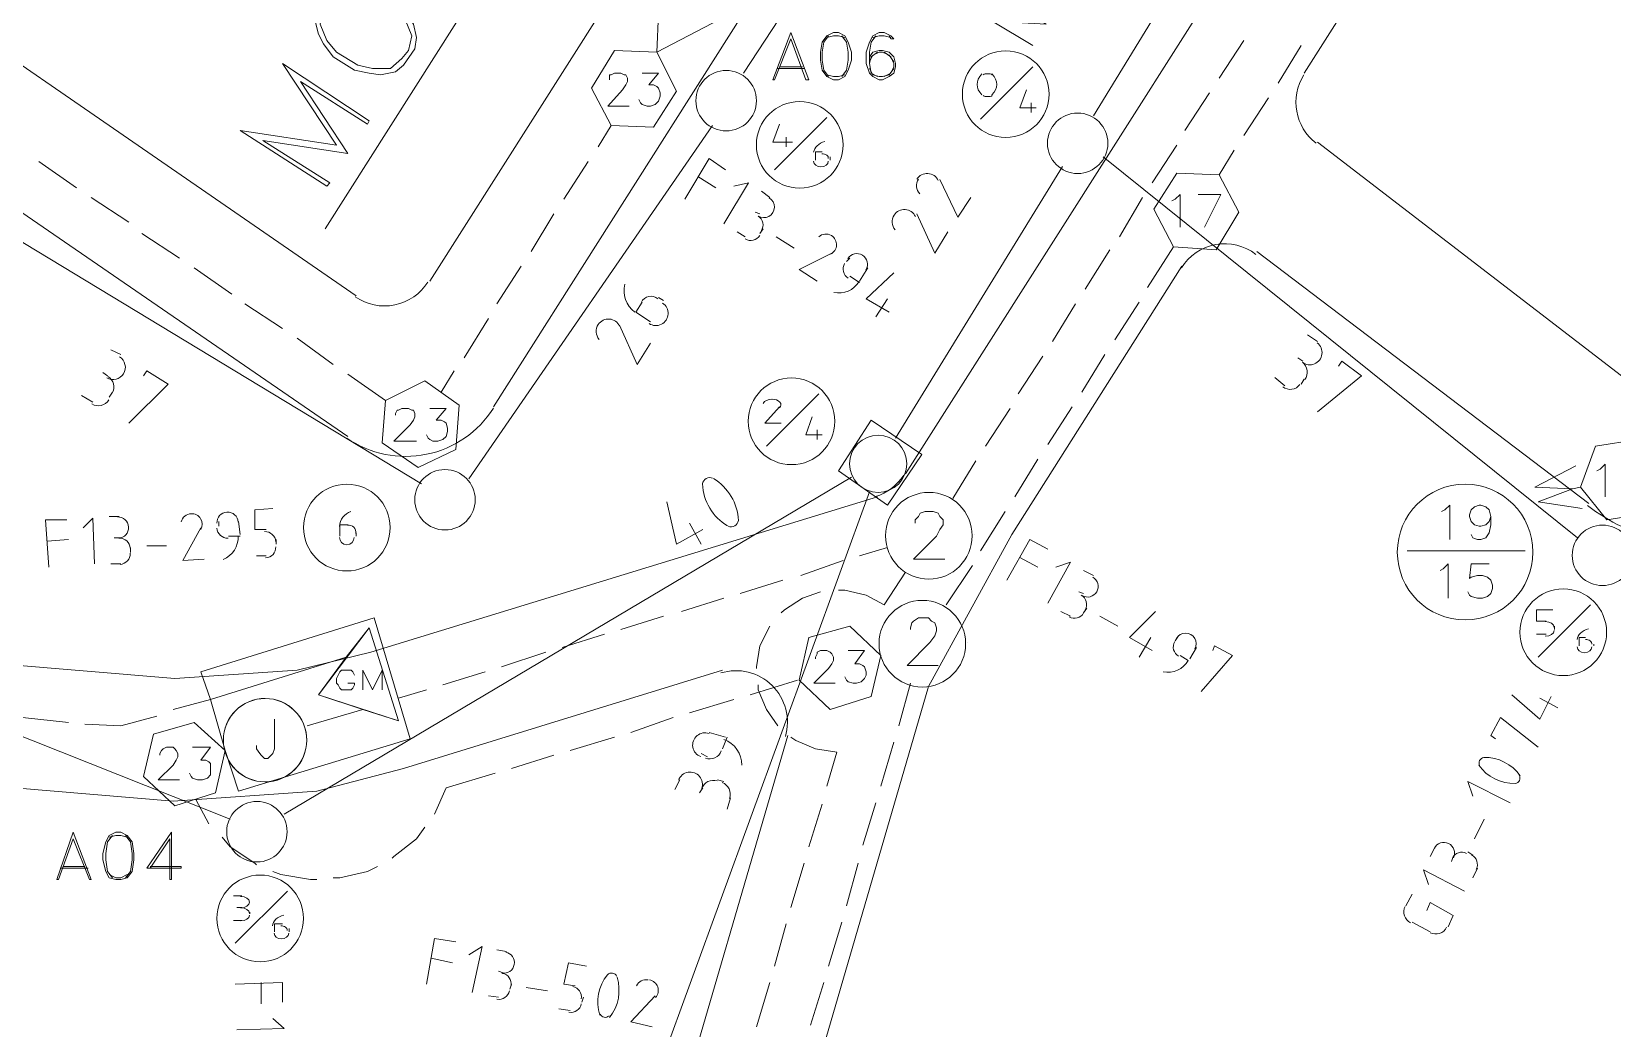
# Model space of a CAD drawing. Header units: millimetres. Extents: x 0.6 to 28.7, y 3.6 to 37.8.
# Drawn here: x 10.292 to 14.324, y 11.458 to 13.999 of the extents above; entities that cross this region are included whole.
import ezdxf

# ---------------------------------------------------------------- set-up
doc = ezdxf.new("R2010")
doc.units = ezdxf.units.MM
for name, color, linetype, true_color in [('PDF_Actives-Amplifier', 92, 'Continuous', 0x00b800), ('PDF_Actives-LineExtender', 94, 'Continuous', 0x009500), ('PDF_Actives-NodeReceiver', 104, 'Continuous', 0x009525), ('PDF_Cable-565', 23, 'Continuous', 0xdd8a6e), ('PDF_STHC01', 8, 'Continuous', 0x808080), ('PDF_STLINE01', 8, 'Continuous', 0x808080), ('PDF_STPNUM01', 8, 'Continuous', 0x808080), ('PDF_STSYM01', 8, 'Continuous', 0x808080), ('PDF_STTEXT01', 8, 'Continuous', 0x808080)]:
    doc.layers.add(name, color=color, linetype=linetype, true_color=true_color)
for name, color, linetype in [('PDF_Passives-Splt2way', 7, 'Continuous'), ('PDF_Passives-TapOffs', 7, 'Continuous'), ('PDF_RDFIN01', 4, 'Continuous'), ('PDF_Symbols-EndOfLine', 7, 'Continuous'), ('PDF_Symbols-Terminator', 7, 'Continuous')]:
    doc.layers.add(name, color=color, linetype=linetype)

msp = doc.modelspace()

# ---------------------------------------------------------------- linework, layer by layer
at = {"layer": 'PDF_Actives-Amplifier', "lineweight": 13}
for points in [[(10.7482, 12.2957), (11.0943, 12.4041), (11.0234, 12.3082), (11.136, 12.2706), (10.9942, 12.2289), (11.136, 12.2706), (11.2277, 12.2415), (11.1527, 12.4791), (11.0943, 12.4041), (10.7482, 12.2957), (10.7232, 12.3666), (11.1652, 12.5042), (11.2569, 12.1956), (10.8191, 12.0622), (10.7857, 12.1664)], [(11.0234, 12.3082), (11.1527, 12.4791), (11.2277, 12.2415)], [(10.3979, 11.9579), (10.3562, 11.837), (10.3604, 11.837), (10.3979, 11.9412), (10.4396, 11.837), (10.4438, 11.837)], [(10.5064, 11.9579), (10.4897, 11.9496), (10.4813, 11.9329), (10.473, 11.9037), (10.473, 11.887), (10.4813, 11.8578), (10.4897, 11.8412), (10.5064, 11.837), (10.5189, 11.837), (10.5355, 11.8412), (10.5481, 11.8578), (10.5522, 11.887), (10.5522, 11.9037), (10.5481, 11.9329), (10.5355, 11.9496), (10.5189, 11.9579)]]:
    msp.add_lwpolyline(points, close=True, dxfattribs=at)
for points in [[(11.1652, 12.5042), (11.1652, 12.5042)], [(11.1527, 12.4791), (11.1527, 12.4791)], [(11.1527, 12.4791), (11.1527, 12.4791)], [(11.0943, 12.4041), (11.0943, 12.4041)], [(11.0943, 12.4041), (11.0943, 12.4041)], [(11.1152, 12.3582), (11.111, 12.3666), (11.1068, 12.3707), (11.0985, 12.3707), (11.0901, 12.3707), (11.0818, 12.3707), (11.0776, 12.3666), (11.0735, 12.3582), (11.0693, 12.3499), (11.0693, 12.3374), (11.0735, 12.3332), (11.0776, 12.3249), (11.0818, 12.3207), (11.0901, 12.3207), (11.0985, 12.3207), (11.1068, 12.3207), (11.111, 12.3249), (11.1152, 12.3332), (11.1152, 12.3374), (11.0985, 12.3374)], [(11.136, 12.3207), (11.136, 12.3707), (11.161, 12.3207), (11.186, 12.3707), (11.186, 12.3207)], [(11.0234, 12.3082), (11.0234, 12.3082)], [(11.136, 12.2706), (11.136, 12.2706)], [(11.136, 12.2706), (11.136, 12.2706)], [(10.9108, 12.2456), (10.9108, 12.1706), (10.9067, 12.1581), (10.9025, 12.1539), (10.8942, 12.1455), (10.8858, 12.1455), (10.8775, 12.1539), (10.8733, 12.1581), (10.865, 12.1706), (10.865, 12.1789)], [(10.9942, 12.2289), (10.9942, 12.2289)], [(10.9942, 12.2289), (10.9942, 12.2289)], [(11.2277, 12.2415), (11.2277, 12.2415)], [(11.2277, 12.2415), (11.2277, 12.2415)], [(11.2569, 12.1956), (11.2569, 12.1956)], [(10.7857, 12.1664), (10.7857, 12.1664)], [(10.7857, 12.1664), (10.7857, 12.1664)], [(10.7857, 12.1664), (10.7857, 12.1664)], [(10.8191, 12.0622), (10.8191, 12.0622)], [(10.498, 11.9496), (10.4855, 11.9329), (10.4813, 11.9037), (10.4813, 11.887), (10.4855, 11.8578), (10.498, 11.8412)], [(10.5355, 11.9454), (10.5189, 11.9496), (10.5064, 11.9496), (10.4897, 11.9454)], [(10.5314, 11.8412), (10.5439, 11.8578), (10.5481, 11.887), (10.5481, 11.9037), (10.5439, 11.9329), (10.5314, 11.9496)], [(10.5939, 11.8662), (10.644, 11.9412), (10.644, 11.837), (10.6481, 11.837), (10.6481, 11.9579), (10.5856, 11.8662), (10.6732, 11.8662), (10.6732, 11.8703), (10.5939, 11.8703)], [(10.3646, 11.8662), (10.4355, 11.8662)], [(10.3729, 11.8703), (10.4271, 11.8703)], [(10.4897, 11.8495), (10.5064, 11.8412), (10.5189, 11.8412), (10.5355, 11.8495)]]:
    msp.add_lwpolyline(points, dxfattribs=at)
msp.add_lwpolyline([(10.7855, 12.1612, 1), (10.9888, 12.2236, 1)], format="xyb", close=True, dxfattribs=at)
msp.add_circle((10.8872, 12.1924), 0.1063, dxfattribs=at)
at = {"layer": 'PDF_Actives-LineExtender', "lineweight": 9}
for points in [[(11.8991, 14.243), (11.8866, 13.9469), (12.1493, 14.0845)], [(12.2285, 13.997), (12.1826, 13.876), (12.1868, 13.876), (12.2285, 13.9803), (12.266, 13.876), (12.2744, 13.876)], [(12.3369, 13.997), (12.3202, 13.9886), (12.3077, 13.9719), (12.3036, 13.9469), (12.3036, 13.9261), (12.3077, 13.901), (12.3202, 13.8844), (12.3369, 13.876), (12.3494, 13.876), (12.3661, 13.8844), (12.3744, 13.901), (12.3828, 13.9261), (12.3828, 13.9469), (12.3744, 13.9719), (12.3661, 13.9886), (12.3494, 13.997)]]:
    msp.add_lwpolyline(points, close=True, dxfattribs=at)
for points in [[(12.4787, 13.9886), (12.4829, 13.9803), (12.4912, 13.9803), (12.4829, 13.9886), (12.4662, 13.997), (12.4537, 13.997), (12.437, 13.9886), (12.4287, 13.9719), (12.4203, 13.9469), (12.4203, 13.9177), (12.4287, 13.8927), (12.437, 13.8844), (12.4537, 13.876), (12.462, 13.876), (12.4787, 13.8844), (12.4912, 13.8927), (12.4954, 13.9094), (12.4954, 13.9177), (12.4912, 13.9344), (12.4787, 13.9469), (12.462, 13.9511), (12.4537, 13.9511), (12.437, 13.9469), (12.4287, 13.9344)], [(12.3244, 13.9886), (12.3119, 13.9719), (12.3077, 13.9469), (12.3077, 13.9261), (12.3119, 13.901), (12.3244, 13.8844)], [(12.3661, 13.9844), (12.3494, 13.9886), (12.3369, 13.9886), (12.3202, 13.9844)], [(12.3578, 13.8844), (12.3703, 13.901), (12.3744, 13.9261), (12.3744, 13.9469), (12.3703, 13.9719), (12.3578, 13.9886)], [(12.4453, 13.9886), (12.4328, 13.9719), (12.4287, 13.9469), (12.4287, 13.9177), (12.4328, 13.8927), (12.4495, 13.8844)], [(12.4829, 13.9844), (12.4662, 13.9886), (12.4537, 13.9886), (12.437, 13.9844)], [(11.8866, 13.9469), (11.8866, 13.9469)], [(12.4912, 13.9219), (12.4787, 13.9386), (12.462, 13.9469), (12.4537, 13.9469), (12.437, 13.9386), (12.4287, 13.9219)], [(12.4495, 13.9469), (12.4328, 13.9344), (12.4287, 13.9177)], [(12.4662, 13.8844), (12.4829, 13.8927), (12.4912, 13.9094), (12.4912, 13.9177), (12.4829, 13.9344), (12.4662, 13.9469)], [(12.1951, 13.9052), (12.2619, 13.9052)], [(12.1993, 13.9094), (12.2577, 13.9094)], [(12.3202, 13.8885), (12.3369, 13.8844), (12.3494, 13.8844), (12.3661, 13.8885)], [(12.4287, 13.9052), (12.437, 13.8885), (12.4537, 13.8844), (12.462, 13.8844), (12.4787, 13.8885), (12.4912, 13.9052)]]:
    msp.add_lwpolyline(points, dxfattribs=at)
at = {"layer": 'PDF_Actives-NodeReceiver', "lineweight": 18}
msp.add_lwpolyline([(11.0401, 13.4966), (12.3286, 15.5231)], dxfattribs=at)
for points in [[(11.0192, 14.0553), (11.0151, 14.0261), (11.0234, 13.9928), (11.0359, 13.9678), (11.0609, 13.9344), (11.1152, 13.901), (11.1527, 13.8927), (11.1819, 13.8885), (11.2194, 13.8969), (11.2403, 13.9136), (11.2694, 13.9553), (11.2736, 13.9844), (11.2653, 14.0178), (11.2486, 14.0428), (11.2236, 14.072), (11.1694, 14.1054), (11.1318, 14.1179), (11.1026, 14.1179), (11.0693, 14.1095), (11.0443, 14.097)], [(11.0359, 14.0595), (11.0276, 14.0178), (11.0443, 13.9761), (11.0693, 13.9469), (11.1235, 13.9136), (11.161, 13.9052), (11.2069, 13.9052), (11.2361, 13.9302), (11.2528, 13.9511), (11.2611, 13.9886), (11.2444, 14.0303), (11.2194, 14.0637), (11.1652, 14.097), (11.1235, 14.1054), (11.0818, 14.1054), (11.0484, 14.0804)], [(10.9317, 13.9177), (11.0693, 13.7092), (10.8233, 13.7468), (11.0443, 13.605), (11.0526, 13.6133), (10.8816, 13.7217), (11.0985, 13.6884), (10.9776, 13.8719), (11.1485, 13.7634), (11.1527, 13.7718)]]:
    msp.add_lwpolyline(points, close=True, dxfattribs=at)
at = {"layer": 'PDF_Cable-565', "lineweight": 13}
for points in [[(13.321, 13.8802), (13.3835, 13.9761)], [(13.4711, 13.8677), (13.5295, 13.9636)], [(13.2334, 13.7468), (13.296, 13.8427)], [(13.3835, 13.7343), (13.4461, 13.8302)], [(11.7365, 13.7051), (11.7698, 13.7593)], [(13.15, 13.6133), (13.2126, 13.7092)], [(13.321, 13.6342), (13.3585, 13.6967)], [(10.3104, 13.6675), (10.4063, 13.6008)], [(11.6489, 13.5716), (11.7114, 13.6675)], [(10.4438, 13.5758), (10.5397, 13.5133)], [(13.0666, 13.4757), (13.125, 13.5758)], [(11.5655, 13.4382), (11.6239, 13.5341)], [(10.5731, 13.4841), (10.669, 13.4215)], [(12.9791, 13.3423), (13.0416, 13.4424)], [(13.1375, 13.3465), (13.2042, 13.4507)], [(10.7065, 13.3965), (10.8024, 13.3298)], [(11.4779, 13.3048), (11.5405, 13.4007)], [(13.0541, 13.213), (13.1167, 13.3089)], [(10.8358, 13.3048), (10.9317, 13.2422)], [(11.3945, 13.1672), (11.4571, 13.2672)], [(12.8957, 13.2089), (12.9541, 13.3048)], [(10.9692, 13.2172), (11.0609, 13.1505)], [(12.8081, 13.0754), (12.8707, 13.1713)], [(12.9707, 13.0796), (13.0291, 13.1755)], [(11.0985, 13.1255), (11.1944, 13.0587)], [(11.3362, 13.0796), (11.3695, 13.1338)], [(12.7247, 12.942), (12.7873, 13.0379)], [(12.8832, 12.9462), (12.9457, 13.0421)], [(12.6413, 12.8086), (12.6997, 12.9045)], [(12.7998, 12.8127), (12.8581, 12.9086)], [(12.7122, 12.6751), (12.7747, 12.7752)], [(12.4036, 12.6626), (12.4745, 12.6835)], [(12.2535, 12.6126), (12.3619, 12.6501)], [(12.3494, 12.575), (12.3661, 12.575), (12.4203, 12.5625), (12.4662, 12.5375), (12.5204, 12.6209)], [(12.6246, 12.5375), (12.6914, 12.6376)], [(12.0992, 12.5667), (12.2077, 12.6001)], [(11.9491, 12.5208), (12.0575, 12.5542)], [(12.3036, 12.5709), (12.2577, 12.5542), (12.2118, 12.525), (12.2035, 12.5167)], [(11.7948, 12.475), (11.9033, 12.5083)], [(11.6447, 12.4291), (11.7531, 12.4625)], [(12.1743, 12.4833), (12.1493, 12.4333), (12.1409, 12.3791), (12.1409, 12.3749)], [(11.4904, 12.3791), (11.603, 12.4166)], [(11.3403, 12.3332), (11.4487, 12.3666)], [(12.1243, 12.3082), (12.2452, 12.3457)], [(11.2277, 12.2998), (11.2986, 12.3207)], [(12.1451, 12.3332), (12.1451, 12.3207), (12.166, 12.2706), (12.1951, 12.2289)], [(12.5037, 12.2289), (12.5329, 12.3374)], [(10.7482, 12.2957), (10.6523, 12.2706)], [(11.97, 12.2623), (12.0826, 12.2957)], [(10.2687, 12.2498), (10.3854, 12.2373)], [(10.4271, 12.2331), (10.5189, 12.2289), (10.6106, 12.254)], [(11.8199, 12.2123), (11.9283, 12.2498)], [(11.6656, 12.1664), (11.7782, 12.1998)], [(12.3202, 12.0747), (12.3453, 12.1622), (12.291, 12.1706), (12.241, 12.1914), (12.2285, 12.1998)], [(12.4578, 12.0747), (12.4912, 12.1872)], [(11.5155, 12.1205), (11.6239, 12.1539)], [(11.3195, 12.0038), (11.3487, 12.0705), (11.4738, 12.108)], [(10.7107, 12.0413), (10.744, 11.9788)], [(12.2744, 11.9204), (12.3077, 12.0288)], [(12.412, 11.9245), (12.4453, 12.033)], [(10.7774, 11.9454), (10.7982, 11.9204), (10.8608, 11.8787), (10.865, 11.8745)], [(11.2111, 11.8912), (11.2152, 11.8954), (11.2736, 11.9412), (11.2945, 11.9704)], [(10.9067, 11.8578), (10.9275, 11.8495), (11.0026, 11.837), (11.0192, 11.837)], [(11.0609, 11.8412), (11.0776, 11.8412), (11.1485, 11.8578), (11.1735, 11.8703)], [(12.2285, 11.7661), (12.2619, 11.8787)], [(12.3703, 11.7703), (12.3995, 11.8787)], [(12.1868, 11.616), (12.216, 11.7244)], [(12.3244, 11.616), (12.3578, 11.7286)], [(12.1409, 11.4617), (12.1743, 11.5743)], [(12.2785, 11.4659), (12.3119, 11.5743)]]:
    msp.add_lwpolyline(points, dxfattribs=at)
at = {"layer": 'PDF_Passives-Splt2way', "lineweight": 9}
for points in [[(12.5454, 12.746), (12.5454, 12.7543), (12.5537, 12.7627), (12.5579, 12.771), (12.5704, 12.7752), (12.5913, 12.7752), (12.6038, 12.771), (12.608, 12.7627), (12.6163, 12.7543), (12.6163, 12.7418), (12.608, 12.7293), (12.5996, 12.7126), (12.5412, 12.6543), (12.6205, 12.6543)], [(12.6955, 12.7168), (12.6955, 12.7168)], [(12.5329, 12.475), (12.5329, 12.4791), (12.5371, 12.4916), (12.5412, 12.4958), (12.5537, 12.5042), (12.5788, 12.5042), (12.5871, 12.4958), (12.5954, 12.4916), (12.5996, 12.4791), (12.5996, 12.4708), (12.5954, 12.4583), (12.5829, 12.4416), (12.5246, 12.3832), (12.6038, 12.3832)], [(12.6788, 12.4416), (12.6788, 12.4416)]]:
    msp.add_lwpolyline(points, dxfattribs=at)
for centre in [(12.5802, 12.7136), (12.5635, 12.4384)]:
    msp.add_circle(centre, 0.1105, dxfattribs=at)
at = {"layer": 'PDF_Passives-TapOffs', "lineweight": 9}
for points in [[(11.8866, 13.9469), (11.7782, 13.9511), (11.7198, 13.8552), (11.7698, 13.7593), (11.8782, 13.7551), (11.9366, 13.8468)], [(13.321, 13.6342), (13.2126, 13.6383), (13.1542, 13.5466), (13.2042, 13.4507), (13.3127, 13.4424), (13.371, 13.5383)], [(11.3737, 12.9336), (11.382, 13.0462), (11.2945, 13.1088), (11.1944, 13.0587), (11.186, 12.9503), (11.2778, 12.8878)], [(14.4594, 12.8711), (14.3885, 12.9587), (14.2801, 12.942), (14.2425, 12.8377), (14.3092, 12.7543), (14.4177, 12.771)], [(12.4578, 12.4082), (12.3786, 12.4833), (12.2744, 12.4541), (12.2493, 12.3457), (12.3286, 12.2706), (12.4328, 12.304)], [(10.7857, 12.1664), (10.7065, 12.2373), (10.6023, 12.2081), (10.5772, 12.0997), (10.6565, 12.0246), (10.7607, 12.058)]]:
    msp.add_lwpolyline(points, close=True, dxfattribs=at)
for points in [[(11.7782, 13.9511), (11.7782, 13.9511)], [(11.7656, 13.876), (11.7656, 13.8802), (11.7656, 13.8885), (11.7698, 13.8885), (11.7782, 13.8927), (11.7948, 13.8927), (11.8032, 13.8885), (11.8073, 13.8885), (11.8115, 13.8802), (11.8115, 13.8719), (11.8073, 13.8635), (11.799, 13.851), (11.7615, 13.8093), (11.8157, 13.8093)], [(11.849, 13.8927), (11.8907, 13.8927), (11.8657, 13.8635), (11.8782, 13.8635), (11.8866, 13.8593), (11.8907, 13.8552), (11.8949, 13.8427), (11.8949, 13.8343), (11.8907, 13.8218), (11.8824, 13.8135), (11.8699, 13.8093), (11.8616, 13.8093), (11.849, 13.8135), (11.8449, 13.8177), (11.8407, 13.826)], [(11.7198, 13.8552), (11.7198, 13.8552)], [(11.9366, 13.8468), (11.9366, 13.8468)], [(11.7698, 13.7593), (11.7698, 13.7593)], [(11.8782, 13.7551), (11.8782, 13.7551)], [(13.2126, 13.6383), (13.2126, 13.6383)], [(13.2001, 13.5675), (13.2084, 13.5716), (13.2209, 13.5841), (13.2209, 13.5007)], [(13.2835, 13.5007), (13.3252, 13.5841), (13.2668, 13.5841)], [(13.1542, 13.5466), (13.1542, 13.5466)], [(13.371, 13.5383), (13.371, 13.5383)], [(13.2042, 13.4507), (13.2042, 13.4507)], [(13.3127, 13.4424), (13.3127, 13.4424)], [(11.2945, 13.1088), (11.2945, 13.1088)], [(11.1944, 13.0587), (11.1944, 13.0587)], [(11.2194, 13.0212), (11.2194, 13.0254), (11.2236, 13.0337), (11.2277, 13.0337), (11.2361, 13.0379), (11.2528, 13.0379), (11.2611, 13.0337), (11.2653, 13.0337), (11.2694, 13.0254), (11.2694, 13.017), (11.2653, 13.0087), (11.2569, 12.9962), (11.2152, 12.9545), (11.2736, 12.9545)], [(11.307, 13.0379), (11.3487, 13.0379), (11.3236, 13.0087), (11.3362, 13.0087), (11.3445, 13.0045), (11.3487, 13.0004), (11.3528, 12.9879), (11.3528, 12.9795), (11.3487, 12.967), (11.3403, 12.9587), (11.3278, 12.9545), (11.3153, 12.9545), (11.307, 12.9587), (11.3028, 12.9628), (11.2986, 12.9712)], [(11.382, 13.0462), (11.382, 13.0462)], [(11.186, 12.9503), (11.186, 12.9503)], [(14.2801, 12.942), (14.2801, 12.942)], [(11.2778, 12.8878), (11.2778, 12.8878)], [(14.2842, 12.8794), (14.2926, 12.8836), (14.3051, 12.8961), (14.3051, 12.8127)], [(14.2425, 12.8377), (14.2425, 12.8377)], [(14.3092, 12.7543), (14.3092, 12.7543)], [(12.3786, 12.4833), (12.3786, 12.4833)], [(12.2744, 12.4541), (12.2744, 12.4541)], [(12.291, 12.3999), (12.291, 12.4041), (12.2952, 12.4124), (12.2952, 12.4166), (12.3036, 12.4208), (12.3202, 12.4208), (12.3286, 12.4166), (12.3327, 12.4124), (12.3369, 12.4041), (12.3369, 12.3957), (12.3327, 12.3874), (12.3244, 12.3749), (12.2869, 12.3374), (12.3411, 12.3374)], [(12.3744, 12.4208), (12.4161, 12.4208), (12.3911, 12.3874), (12.4036, 12.3874), (12.412, 12.3832), (12.4161, 12.3791), (12.4203, 12.3666), (12.4203, 12.3582), (12.4161, 12.3499), (12.4078, 12.3415), (12.3953, 12.3374), (12.387, 12.3374), (12.3744, 12.3415), (12.3703, 12.3457), (12.3661, 12.354)], [(12.2493, 12.3457), (12.2493, 12.3457)], [(12.4328, 12.304), (12.4328, 12.304)], [(12.3286, 12.2706), (12.3286, 12.2706)], [(10.7065, 12.2373), (10.7065, 12.2373)], [(10.6023, 12.2081), (10.6023, 12.2081)], [(10.6189, 12.1539), (10.6189, 12.1581), (10.6231, 12.1664), (10.6273, 12.1706), (10.6356, 12.1747), (10.6523, 12.1747), (10.6565, 12.1706), (10.6606, 12.1664), (10.6648, 12.1581), (10.6648, 12.1497), (10.6606, 12.1414), (10.6523, 12.1289), (10.6148, 12.0913), (10.669, 12.0913)], [(10.7023, 12.1747), (10.7482, 12.1747), (10.7232, 12.1414), (10.7357, 12.1414), (10.744, 12.1372), (10.7482, 12.133), (10.7482, 12.1205), (10.7482, 12.1164), (10.7482, 12.1039), (10.7399, 12.0955), (10.7274, 12.0913), (10.7149, 12.0913), (10.7023, 12.0955), (10.6982, 12.0997), (10.694, 12.108)], [(10.5772, 12.0997), (10.5772, 12.0997)], [(10.7607, 12.058), (10.7607, 12.058)], [(10.6565, 12.0246), (10.6565, 12.0246)]]:
    msp.add_lwpolyline(points, dxfattribs=at)
at = {"layer": 'PDF_RDFIN01', "lineweight": 0}
for points in [[(6.7035, 16.3696), (11.1193, 13.3256)], [(6.5575, 16.086), (11.0985, 12.967)], [(11.307, 13.3631), (12.7205, 15.5857)], [(11.4696, 13.0421), (12.9707, 15.4064)], [(12.5204, 12.8711), (13.788, 14.8643)], [(13.5378, 13.8927), (14.0382, 14.6808)], [(13.5712, 13.7176), (14.3468, 13.1213)], [(13.4169, 13.4382), (14.2634, 12.796)], [(11.9116, 10.0398), (12.5788, 12.329), (12.7914, 12.7168), (13.2251, 13.4007)], [(12.4495, 12.8127), (11.1569, 12.4166), (10.9692, 12.3707), (10.6565, 12.3499), (6.3157, 12.7126), (6.2907, 12.4041), (6.3907, 12.3957)], [(6.9787, 12.3457), (10.6523, 12.0371), (11.0192, 12.0622), (11.2403, 12.1205), (12.0534, 12.3707)], [(11.603, 10.0898), (12.2202, 12.2039)]]:
    msp.add_lwpolyline(points, dxfattribs=at)
for centre, radius, start, end in [((13.6477, 13.8187), 0.1313, 147.6178, 232.4707), ((13.335, 13.3266), 0.1313, 52.7564, 147.6178), ((11.1916, 13.4309), 0.1313, 235.4371, 327.6013), ((11.2458, 13.1807), 0.2648, 235.481, 327.6013), ((12.4051, 12.9388), 0.1313, 287.0782, 327.6178), ((14.5818, 13.214), 0.5317, 232.7563, 254.9048), ((12.0881, 12.2383), 0.1313, 343.7293, 107.0783)]:
    msp.add_arc(centre, radius, start, end, dxfattribs=at)
at = {"layer": 'PDF_STHC01', "lineweight": 0}
for points in [[(12.7122, 13.776), (12.8456, 13.9094)], [(12.829, 13.851), (12.8123, 13.8051), (12.854, 13.8051)], [(12.8415, 13.8177), (12.8415, 13.7926)], [(12.1993, 13.7634), (12.1826, 13.7176), (12.2327, 13.7176)], [(12.1868, 13.6467), (12.3202, 13.7801)], [(12.216, 13.7301), (12.216, 13.7051)], [(12.3077, 13.6926), (12.291, 13.6926), (12.291, 13.6717)], [(12.3286, 13.6717), (12.3286, 13.68)], [(12.166, 12.942), (12.2994, 13.0754)], [(12.1993, 13.0421), (12.1618, 13.0004), (12.2035, 13.0004)], [(12.2827, 13.017), (12.266, 12.9712), (12.3077, 12.9712)], [(12.2952, 12.9837), (12.2952, 12.9587)], [(11.0985, 12.7418), (11.0776, 12.7418), (11.0776, 12.7126)], [(11.1193, 12.7126), (11.1193, 12.721)], [(14.155, 12.4958), (14.1299, 12.4958), (14.1299, 12.525), (14.1716, 12.525)], [(14.1341, 12.4041), (14.2675, 12.5375)], [(14.1299, 12.4625), (14.155, 12.4625)], [(14.1758, 12.475), (14.1758, 12.4833)], [(14.255, 12.4541), (14.2384, 12.4541), (14.2384, 12.4333)], [(14.2759, 12.4333), (14.2759, 12.4374)], [(10.8066, 11.7953), (10.8274, 11.7953)], [(10.8108, 11.6744), (10.9442, 11.8078)], [(10.8274, 11.7661), (10.8149, 11.7661)], [(10.8483, 11.7536), (10.8483, 11.7494)], [(10.8274, 11.7327), (10.8066, 11.7327)], [(10.9317, 11.7244), (10.9108, 11.7244), (10.9108, 11.7035)], [(10.9484, 11.7035), (10.9484, 11.7119)]]:
    msp.add_lwpolyline(points, dxfattribs=at)
for centre in [(12.7762, 13.8395), (12.2508, 13.7103), (12.2299, 13.0055), (11.0957, 12.7345), (14.1982, 12.4676), (10.8747, 11.7379)]:
    msp.add_circle(centre, 0.1105, dxfattribs=at)
for centre, radius, start, end in [((11.1207, 12.7345), 0.0438, 109.8138, 176.4459), ((11.0957, 12.7095), 0.0188, 180, 360), ((11.0998, 12.722), 0.0188, 352.2324, 97.7676)]:
    msp.add_arc(centre, radius, start, end, dxfattribs=at)
for points in [[(12.7154, 13.8912), (12.6991, 13.8746), (12.6991, 13.8545), (12.7154, 13.8379)], [(12.7303, 13.8917), (12.7257, 13.8917), (12.7213, 13.8907), (12.7186, 13.8891)], [(12.742, 13.8891), (12.7393, 13.8907), (12.7349, 13.8917), (12.7303, 13.8917)], [(12.741, 13.8379), (12.7573, 13.8545), (12.7573, 13.8746), (12.741, 13.8912)], [(12.7186, 13.8358), (12.7213, 13.8342), (12.7257, 13.8333), (12.7303, 13.8333)], [(12.7303, 13.8333), (12.7349, 13.8333), (12.7393, 13.8342), (12.742, 13.8358)], [(12.3152, 13.7188), (12.2987, 13.7146), (12.2874, 13.7038), (12.2863, 13.6914)], [(12.2862, 13.6686), (12.2862, 13.6605), (12.2946, 13.654), (12.305, 13.654)], [(12.305, 13.654), (12.3153, 13.654), (12.3237, 13.6605), (12.3237, 13.6686)], [(12.3195, 13.6843), (12.3162, 13.6866), (12.3117, 13.6877), (12.3072, 13.6872)], [(12.3236, 13.6755), (12.3242, 13.6787), (12.3227, 13.682), (12.3195, 13.6843)], [(12.1801, 13.0618), (12.1697, 13.0619), (12.1606, 13.0575), (12.1578, 13.0512)], [(12.1999, 13.0543), (12.1958, 13.059), (12.1881, 13.0619), (12.1798, 13.0618)], [(12.1993, 13.0395), (12.2038, 13.044), (12.204, 13.0497), (12.1999, 13.0543)], [(14.1752, 12.4801), (14.1752, 12.4882), (14.165, 12.4947), (14.1523, 12.4947)], [(14.1523, 12.4572), (14.165, 12.4572), (14.1752, 12.4637), (14.1752, 12.4718)], [(14.2625, 12.4762), (14.2461, 12.4719), (14.2348, 12.4611), (14.2337, 12.4487)], [(14.2336, 12.4301), (14.2336, 12.422), (14.242, 12.4155), (14.2524, 12.4155)], [(14.2524, 12.4155), (14.2627, 12.4155), (14.2711, 12.422), (14.2711, 12.4301)], [(14.2669, 12.4458), (14.2636, 12.4481), (14.2591, 12.4492), (14.2546, 12.4487)], [(14.271, 12.437), (14.2716, 12.4402), (14.2701, 12.4435), (14.2669, 12.4458)], [(10.8476, 11.7796), (10.8476, 11.7876), (10.8373, 11.7941), (10.8246, 11.7941)], [(10.8246, 11.765), (10.8373, 11.765), (10.8476, 11.7715), (10.8476, 11.7796)], [(10.8476, 11.7504), (10.8476, 11.7584), (10.8373, 11.765), (10.8246, 11.765)], [(10.8246, 11.7316), (10.8373, 11.7316), (10.8476, 11.7381), (10.8476, 11.7462)], [(10.9349, 11.7464), (10.9184, 11.7422), (10.9071, 11.7314), (10.906, 11.7189)], [(10.9101, 11.7003), (10.9101, 11.6923), (10.9185, 11.6857), (10.9289, 11.6857)], [(10.9392, 11.716), (10.936, 11.7183), (10.9314, 11.7194), (10.9269, 11.719)], [(10.9289, 11.6857), (10.9392, 11.6857), (10.9476, 11.6923), (10.9476, 11.7003)], [(10.9433, 11.7073), (10.944, 11.7105), (10.9424, 11.7137), (10.9392, 11.716)]]:
    msp.add_open_spline(points, degree=3, dxfattribs=at)
at = {"layer": 'PDF_STLINE01', "lineweight": 0}
for points in [[(13.0374, 15.3105), (12.1076, 13.8927)], [(13.6588, 14.8601), (12.9999, 13.7843)], [(12.0283, 13.7593), (11.407, 12.8586)], [(9.8934, 13.6884), (11.2861, 12.8461)], [(14.2342, 12.7085), (13.0249, 13.68)], [(12.9207, 13.655), (12.4954, 12.9628)], [(12.3828, 12.8628), (10.9359, 12.0038)], [(12.4287, 12.8252), (11.8991, 11.3741)], [(10.7982, 11.9913), (9.5056, 12.5042)]]:
    msp.add_lwpolyline(points, dxfattribs=at)
at = {"layer": 'PDF_STPNUM01', "lineweight": 0}
for points in [[(12.8456, 13.9636), (12.7414, 14.0261), (12.879, 14.0178), (12.7789, 14.0804)], [(11.9575, 13.5716), (12.02, 13.6759), (12.0617, 13.6467)], [(11.9908, 13.63), (12.0367, 13.6008)], [(12.0575, 13.5091), (12.1201, 13.6133), (12.0826, 13.605)], [(12.1534, 13.5925), (12.1743, 13.5758)], [(12.1493, 13.5341), (12.1368, 13.5383)], [(12.1117, 13.4757), (12.0909, 13.4882)], [(12.1576, 13.4966), (12.1493, 13.4841)], [(12.191, 13.4757), (12.2368, 13.4465)], [(12.3327, 13.434), (12.2493, 13.3923), (12.2952, 13.3631)], [(12.3786, 13.4215), (12.3703, 13.4132)], [(12.4036, 13.3631), (12.4245, 13.3965)], [(12.3786, 13.3756), (12.4036, 13.359)], [(12.4912, 13.384), (12.4203, 13.3173), (12.4787, 13.2839)], [(12.4745, 13.3173), (12.4453, 13.2714)], [(10.89, 12.7293), (10.8608, 12.7293), (10.8608, 12.7794), (10.9067, 12.7835)], [(10.3354, 12.6334), (10.3271, 12.7543), (10.3813, 12.7543)], [(10.4522, 12.6418), (10.448, 12.7585), (10.423, 12.7335)], [(10.4897, 12.7627), (10.5147, 12.7627)], [(10.7691, 12.7502), (10.7691, 12.7377)], [(10.8233, 12.7168), (10.8191, 12.7502)], [(10.3312, 12.7001), (10.3854, 12.7043)], [(10.5189, 12.7085), (10.5022, 12.7085)], [(10.7232, 12.7335), (10.6773, 12.6501), (10.7315, 12.6543)], [(10.7941, 12.7126), (10.8233, 12.7126)], [(10.915, 12.6918), (10.915, 12.7043)], [(12.7789, 12.6001), (12.8373, 12.7043), (12.8832, 12.6793)], [(10.5439, 12.6835), (10.5439, 12.6709)], [(10.5856, 12.6876), (10.6356, 12.6876)], [(10.865, 12.6626), (10.89, 12.6626)], [(10.5189, 12.6418), (10.4939, 12.6418)], [(12.8123, 12.6584), (12.8581, 12.6334)], [(12.8832, 12.5417), (12.9415, 12.6459), (12.904, 12.6334)], [(12.9749, 12.6251), (12.9999, 12.6126)], [(12.9749, 12.5667), (12.9624, 12.5709)], [(12.9415, 12.5083), (12.9165, 12.5208)], [(13.0166, 12.5083), (13.0625, 12.4833)], [(13.1584, 12.5208), (13.0917, 12.4541), (13.15, 12.4208)], [(13.1459, 12.4541), (13.1167, 12.4041)], [(13.2168, 12.4583), (13.2084, 12.4458)], [(13.2459, 12.3999), (13.2626, 12.4291)], [(13.2751, 12.3165), (13.3544, 12.4082), (13.3085, 12.4333), (13.3043, 12.4208)], [(14.0674, 12.3082), (14.1383, 12.2456), (14.1675, 12.304)], [(14.1383, 12.2998), (14.1842, 12.2748)], [(14.1341, 12.1747), (14.0382, 12.2498), (14.0132, 12.2039), (14.0257, 12.1956)], [(14.0632, 12.033), (13.9548, 12.0872), (13.9673, 12.0496)], [(13.9715, 11.9412), (13.9965, 11.9913)], [(13.8589, 11.8954), (13.8714, 11.9204)], [(13.9173, 11.8954), (13.9131, 11.8828)], [(13.9548, 11.9079), (13.9673, 11.8995)], [(13.9465, 11.8078), (13.8422, 11.862), (13.8547, 11.8245)], [(13.9798, 11.8662), (13.9673, 11.8412)], [(13.7964, 11.7703), (13.813, 11.7995)], [(13.8506, 11.7578), (13.8589, 11.7786), (13.9173, 11.7452), (13.9048, 11.7161)], [(13.8589, 11.7035), (13.813, 11.7286)], [(11.2986, 11.5701), (11.3195, 11.6869), (11.3737, 11.6785)], [(11.4154, 11.5493), (11.4404, 11.666), (11.407, 11.6452)], [(11.4779, 11.6577), (11.5029, 11.6535)], [(11.3111, 11.6368), (11.3653, 11.6243)], [(11.6781, 11.5659), (11.6489, 11.5701), (11.6614, 11.6243), (11.7073, 11.616)], [(10.8108, 11.5701), (10.9317, 11.5743), (10.9317, 11.5242)], [(10.8775, 11.5743), (10.8775, 11.5201)], [(11.4946, 11.5993), (11.4821, 11.6035)], [(11.4821, 11.5368), (11.4571, 11.5409)], [(11.5155, 11.5701), (11.5113, 11.5576)], [(11.553, 11.5618), (11.6072, 11.5534)], [(11.6948, 11.5242), (11.6989, 11.5368)], [(11.8824, 11.5409), (11.8199, 11.4742), (11.8741, 11.4617)], [(11.6364, 11.5076), (11.6656, 11.5034)], [(10.8149, 11.4534), (10.9359, 11.4575), (10.9067, 11.4825)]]:
    msp.add_lwpolyline(points, dxfattribs=at)
for points in [[(12.1529, 13.4917, 0.414213), (12.1448, 13.5287, 1), (12.1732, 13.5749)], [(12.3295, 13.4316, 0.59055), (12.3319, 13.4788, 0.338564), (12.2991, 13.4758)], [(10.7232, 12.7296, 0.59055), (10.6984, 12.7699, 0.338564), (10.6731, 12.7489)], [(12.9832, 12.5292), (12.9749, 12.5167, -0.414213), (12.9378, 12.5067)], [(13.2209, 12.4082), (13.2418, 12.3957, -0.320098), (13.1776, 12.3665)], [(14.0885, 12.1015, 0.251965), (13.9955, 12.1484, 0.50396), (13.985, 12.1274)], [(13.9825, 12.129, 0.251965), (14.0761, 12.0819, 0.50396), (14.0861, 12.103)], [(11.7843, 11.59, 0.50396), (11.7601, 11.5944, 0.251965), (11.741, 11.4914)]]:
    msp.add_lwpolyline(points, format="xyb", dxfattribs=at)
for centre, radius, start, end in [((12.1257, 13.4934), 0.0271, 238.3815, 328.3815), ((12.3967, 13.4059), 0.0271, 328.3815, 148.3815), ((12.3884, 13.3933), 0.0271, 148.3815, 238.3815), ((12.3508, 13.3933), 0.0605, 257.3824, 328.3815), ((10.5119, 12.7345), 0.0271, 272.8646, 92.8646), ((10.7913, 12.747), 0.0271, 2.8646, 182.8646), ((10.516, 12.6803), 0.0271, 2.8646, 92.8646), ((10.7913, 12.7345), 0.0271, 182.8646, 272.8646), ((10.7579, 12.7095), 0.0605, 291.8654, 2.8646), ((10.8872, 12.697), 0.0271, 2.8646, 92.8646), ((10.516, 12.6678), 0.0271, 272.8646, 2.8646), ((10.8872, 12.6844), 0.0271, 272.8646, 2.8646), ((12.9847, 12.5844), 0.0271, 240.1259, 60.1259), ((12.9555, 12.5385), 0.0271, 330.1259, 60.1259), ((13.2349, 12.4384), 0.0271, 330.1259, 150.1259), ((13.2307, 12.4301), 0.0271, 150.1259, 240.1259), ((13.8937, 11.9047), 0.0271, 333.272, 153.272), ((13.9396, 11.8796), 0.0271, 63.272, 153.272), ((13.9521, 11.8755), 0.0271, 333.272, 63.272), ((13.8229, 11.7545), 0.0313, 153.272, 243.2721), ((13.8729, 11.7295), 0.0313, 243.272, 333.2721), ((11.496, 11.6253), 0.0271, 259.4945, 79.4945), ((11.4877, 11.5711), 0.0271, 349.4945, 79.4945), ((11.6795, 11.5544), 0.1105, 321.2101, 17.7788), ((11.8588, 11.5544), 0.0271, 78.9561, 153.773), ((11.863, 11.5544), 0.0271, 317.5022, 79.7582), ((11.4835, 11.5585), 0.0271, 259.4945, 349.4945), ((11.667, 11.5377), 0.0271, 349.4945, 79.4945), ((11.667, 11.5252), 0.0271, 259.4945, 349.4945), ((11.7545, 11.5002), 0.0146, 206.0019, 312.987)]:
    msp.add_arc(centre, radius, start, end, dxfattribs=at)
at = {"layer": 'PDF_STSYM01', "lineweight": 0}
msp.add_lwpolyline([(12.5621, 12.9211), (12.4328, 13.0087), (12.3494, 12.8794), (12.4745, 12.7919)], close=True, dxfattribs=at)
for centre, radius in [((12.0631, 13.8229), 0.0771), ((12.9597, 13.7144), 0.0771), ((12.4509, 12.8971), 0.073), ((11.3459, 12.8054), 0.0771), ((14.2982, 12.6636), 0.0771), ((10.8663, 11.9589), 0.0771)]:
    msp.add_circle(centre, radius, dxfattribs=at)
at = {"layer": 'PDF_STTEXT01', "lineweight": 0}
for points in [[(12.608, 13.6217), (12.6538, 13.5258), (12.6872, 13.5758)], [(12.5496, 13.5341), (12.5954, 13.434), (12.6288, 13.4882)], [(11.849, 13.3089), (11.8324, 13.2839), (11.8699, 13.2589)], [(11.9033, 13.3131), (11.8907, 13.3214)], [(11.7907, 13.2506), (11.8365, 13.1505), (11.8699, 13.2047)], [(13.5462, 13.2255), (13.5712, 13.2089)], [(10.4939, 13.188), (10.5189, 13.1755)], [(13.5337, 13.1588), (13.5211, 13.1672)], [(13.5712, 13.0296), (13.6838, 13.1213), (13.6337, 13.1588), (13.6254, 13.1463)], [(10.4855, 13.1213), (10.473, 13.1296)], [(10.5397, 13.0004), (10.6398, 13.1004), (10.5856, 13.1338), (10.5772, 13.1213)], [(13.4878, 13.0963), (13.4628, 13.1171)], [(13.5378, 13.1129), (13.5295, 13.1004)], [(10.448, 13.0546), (10.4188, 13.0713)], [(10.498, 13.0796), (10.4897, 13.0671)], [(11.9116, 12.8002), (11.9366, 12.6918), (12.0033, 12.7293)], [(11.97, 12.746), (11.9992, 12.6918)], [(12.0617, 12.1998), (12.02, 12.2123)], [(12.0534, 12.1706), (12.0659, 12.1998)], [(11.9992, 12.1581), (12.0158, 12.1497)], [(11.9324, 12.0663), (11.945, 12.0913)], [(12.0033, 12.0705), (11.995, 12.058)], [(12.0409, 12.0913), (12.0575, 12.0872)], [(12.0742, 12.0455), (12.0659, 12.0163)]]:
    msp.add_lwpolyline(points, dxfattribs=at)
for points in [[(12.5459, 13.5277, 0.59055), (12.4915, 13.5314, 0.338563), (12.4943, 13.4935)], [(11.7913, 13.248, 0.59055), (11.7369, 13.2523, 0.338563), (11.7393, 13.2144)], [(13.5391, 13.1117, 0.414214), (13.5328, 13.1558, 1.000001), (13.5708, 13.2055)], [(12.0287, 12.8602, 0.50396), (12.0028, 12.8457, 0.251965), (12.0664, 12.7387)], [(12.0684, 12.738, 0.50396), (12.0943, 12.7526, 0.251965), (12.0307, 12.8596)], [(12.0405, 12.0883, 0.414214), (12.0008, 12.0691, 1.000001), (11.942, 12.0905)]]:
    msp.add_lwpolyline(points, format="xyb", dxfattribs=at)
for centre, radius, start, end in [((12.576, 13.606), 0.0313, 25.3382, 147.5941), ((12.5802, 13.606), 0.0313, 146.7921, 221.609), ((11.8713, 13.3391), 0.0688, 166.5542, 233.1863), ((11.8713, 13.2974), 0.0271, 48.973, 154.5077), ((11.8838, 13.2808), 0.0313, 236.7403, 56.7404), ((10.4994, 13.1431), 0.0313, 238.7901, 58.7901), ((10.4702, 13.0931), 0.0313, 328.7901, 58.7901), ((13.5018, 13.1181), 0.0313, 232.6623, 322.6624), ((10.4618, 13.0764), 0.0313, 238.7901, 328.7901), ((12.0089, 12.1799), 0.0313, 69.9359, 249.936), ((12.0339, 12.1298), 0.0688, 358.9369, 69.936), ((12.0214, 12.1757), 0.0313, 249.9359, 339.936), ((12.0423, 12.0548), 0.0313, 339.9359, 69.936)]:
    msp.add_arc(centre, radius, start, end, dxfattribs=at)
at = {"layer": 'PDF_Symbols-EndOfLine', "lineweight": 9}
for points in [[(13.8881, 12.7752), (13.8964, 12.7794), (13.9089, 12.7919), (13.9089, 12.7043)], [(14.0132, 12.7627), (14.009, 12.7502), (14.0007, 12.7418), (13.9882, 12.7377), (13.984, 12.7377), (13.9715, 12.7418), (13.9631, 12.7502), (13.959, 12.7627), (13.959, 12.7669), (13.9631, 12.7794), (13.9715, 12.7877), (13.984, 12.7919), (13.9882, 12.7919), (14.0007, 12.7877), (14.009, 12.7794), (14.0132, 12.7627), (14.0132, 12.7418), (14.009, 12.721), (14.0007, 12.7085), (13.9882, 12.7043), (13.9798, 12.7043), (13.9673, 12.7085), (13.9631, 12.7168)], [(13.8839, 12.6251), (13.8923, 12.6292), (13.9048, 12.6418), (13.9048, 12.5542)], [(14.009, 12.6418), (13.9631, 12.6418), (13.959, 12.6042), (13.9631, 12.6084), (13.9798, 12.6126), (13.9923, 12.6126), (14.0048, 12.6084), (14.0132, 12.6001), (14.0174, 12.5876), (14.0174, 12.5792), (14.0132, 12.5667), (14.0048, 12.5584), (13.9923, 12.5542), (13.9798, 12.5542), (13.9631, 12.5584), (13.959, 12.5625), (13.9548, 12.5709)]]:
    msp.add_lwpolyline(points, dxfattribs=at)
at = {"layer": 'PDF_Symbols-EndOfLine', "color": 15, "lineweight": 0, "true_color": 0x954a4a}
msp.add_lwpolyline([(13.8005, 12.6751), (14.1008, 12.6751)], dxfattribs=at)
msp.add_circle((13.948, 12.6719), 0.173, dxfattribs=at)
at = {"layer": 'PDF_Symbols-Terminator', "lineweight": 9}
for points in [[(14.2425, 12.8377), (14.2217, 12.8336), (14.1258, 12.8377), (14.23, 12.8919)], [(14.2217, 12.8336), (14.1341, 12.8002), (14.2467, 12.7835)]]:
    msp.add_lwpolyline(points, dxfattribs=at)

doc.saveas('drawing.dxf')
